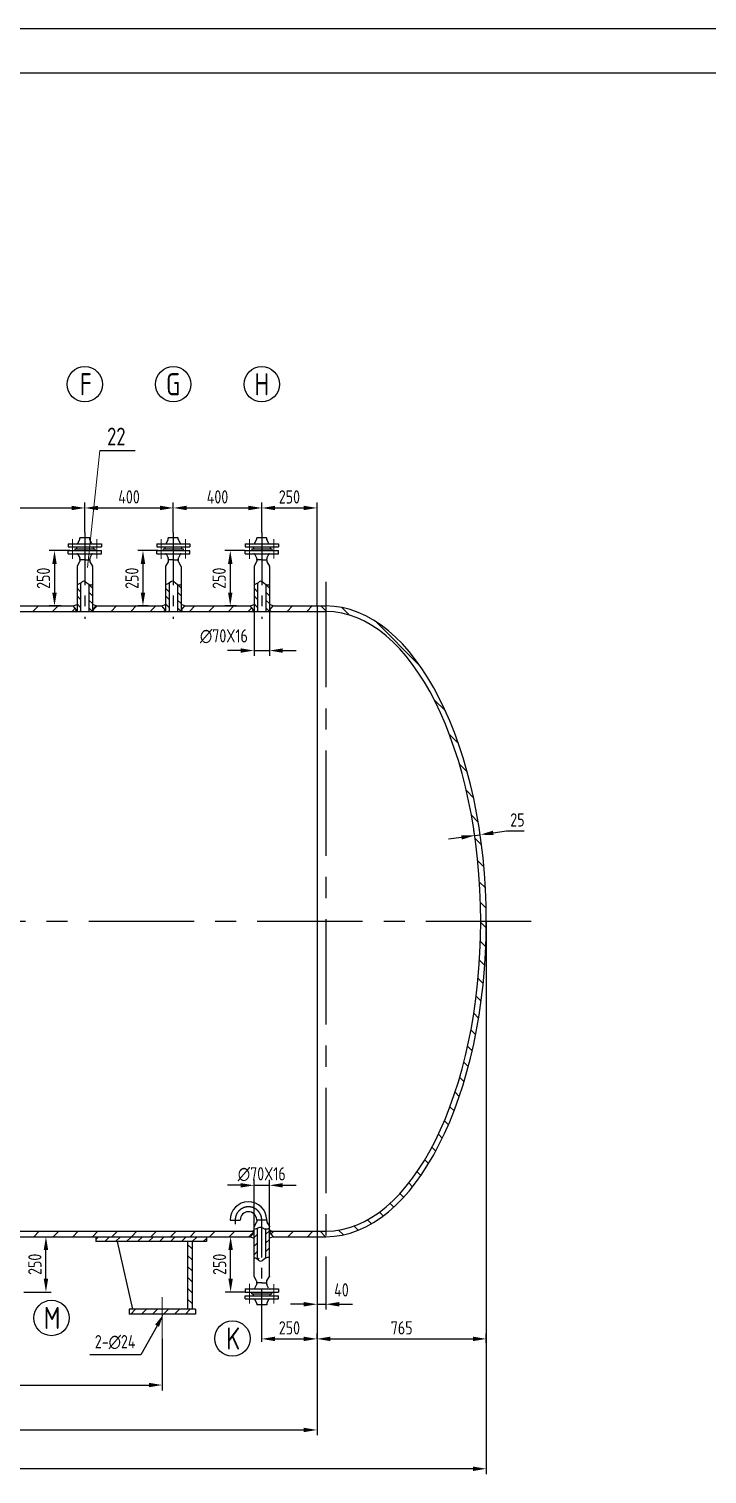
# Model space of a CAD drawing. Extents: x 10474 to 45536, y -10608 to 12499.
# Drawn here: x 28575 to 31641, y 5692 to 12222 of the extents above; entities that cross this region are included whole.
import ezdxf

# ---------------------------------------------------------------- set-up
doc = ezdxf.new("R2010")
doc.units = 0
doc.header["$LTSCALE"] = 15
doc.header["$MEASUREMENT"] = 0
doc.linetypes.add('CENTER', pattern=[50.8, 31.75, -6.35, 6.35, -6.35])
doc.layers.get('0').update_dxf_attribs({"linetype": 'CONTINUOUS'})
doc.layers.get('DEFPOINTS').update_dxf_attribs({"color": 3, "linetype": 'CONTINUOUS'})
for name, color, linetype in [('1', 3, 'CONTINUOUS'), ('DEVICE', 3, 'CONTINUOUS'), ('LAYERAXIS', 7, 'CENTER'), ('MAINLINE', 3, 'CONTINUOUS')]:
    doc.layers.add(name, color=color, linetype=linetype)
doc.layers.add('5', color=7, linetype='CONTINUOUS', lineweight=9)
doc.styles.add('HZ', font='isocp.shx', dxfattribs={"width": 0.85, "bigfont": 'hztxt.shx'})
doc.dimstyles.new('QD', dxfattribs={"dimtxt": 60, "dimasz": 60, "dimexe": 24, "dimexo": 0.1, "dimgap": 20, "dimtad": 1, "dimdec": 0, "dimzin": 0, "dimdsep": 46, "dimtxsty": 'HZ', "dimcen": 0, "dimadec": 0, "dimazin": 0, "dimtfac": 0.142857, "dimtdec": 4, "dimtix": 1, "dimtmove": 2, "dimatfit": 3, "dimfxl": 0, "dimtolj": 1, "dimtzin": 0, "dimarcsym": 0})
pattern_1 = [(45, (-21141.24, 93.07), (-24.748737, 24.748737), [])]

# ---------------------------------------------------------------- blocks, each defined once
blk = doc.blocks.new('*D1')
at = {"color": 0, "linetype": 'ByBlock'}
for p, q in [((49985.3, 9219.2), (49892.2, 9219.2)), ((49916.2, 9159.2), (49916.2, 9029.2)), ((49939.7, 8969.2), (49892.2, 8969.2))]:
    blk.add_line(p, q, dxfattribs=at)
for points in [[(49906.2, 9159.2), (49926.2, 9159.2), (49916.2, 9219.2)], [(49906.2, 9029.2), (49926.2, 9029.2), (49916.2, 8969.2)]]:
    blk.add_solid(points, dxfattribs=at)
at = {"layer": 'DEFPOINTS', "color": 0, "linetype": 'ByBlock'}
for p in [(49985.4, 9219.2), (49916.2, 8969.2), (49939.8, 8969.2)]:
    blk.add_point(p, dxfattribs=at)
at = {"color": 0, "linetype": 'ByBlock', "insert": (49866.2, 9094.2), "char_height": 60, "attachment_point": 5, "rotation": 90, "style": 'HZ'}
blk.add_mtext('\\A1;250', dxfattribs=at)
blk = doc.blocks.new('*D2')
at = {"color": 0, "linetype": 'ByBlock'}
for p, q in [((50378, 9219.2), (50286.7, 9219.2)), ((50310.7, 9159.2), (50310.7, 9029.2)), ((50338.4, 8969.2), (50286.7, 8969.2))]:
    blk.add_line(p, q, dxfattribs=at)
for points in [[(50300.7, 9159.2), (50320.7, 9159.2), (50310.7, 9219.2)], [(50300.7, 9029.2), (50320.7, 9029.2), (50310.7, 8969.2)]]:
    blk.add_solid(points, dxfattribs=at)
at = {"layer": 'DEFPOINTS', "color": 0, "linetype": 'ByBlock'}
for p in [(50378.1, 9219.2), (50310.7, 8969.2), (50338.5, 8969.2)]:
    blk.add_point(p, dxfattribs=at)
at = {"color": 0, "linetype": 'ByBlock', "insert": (50260.6, 9094.2), "char_height": 60, "attachment_point": 5, "rotation": 90, "style": 'HZ'}
blk.add_mtext('\\A1;250', dxfattribs=at)
blk = doc.blocks.new('*D7')
at = {"color": 0, "linetype": 'ByBlock'}
for p, q in [((50290.7, 6119.2), (50336.4, 6119.2)), ((50312.4, 5929.2), (50312.4, 6059.2)), ((50378, 5869.2), (50288.4, 5869.2))]:
    blk.add_line(p, q, dxfattribs=at)
for points in [[(50302.4, 6059.2), (50322.4, 6059.2), (50312.4, 6119.2)], [(50302.4, 5929.2), (50322.4, 5929.2), (50312.4, 5869.2)]]:
    blk.add_solid(points, dxfattribs=at)
at = {"layer": 'DEFPOINTS', "color": 0, "linetype": 'ByBlock'}
for p in [(50290.6, 6119.2), (50312.4, 6119.2), (50378.1, 5869.2)]:
    blk.add_point(p, dxfattribs=at)
at = {"color": 0, "linetype": 'ByBlock', "insert": (50262.4, 5994.2), "char_height": 60, "attachment_point": 5, "rotation": 90, "style": 'HZ'}
blk.add_mtext('\\A1;250', dxfattribs=at)
blk = doc.blocks.new('*D9')
at = {"color": 0, "linetype": 'ByBlock'}
for p, q in [((49169, 6671.7), (49292.3, 6671.7)), ((49268.3, 6481.7), (49268.3, 6611.7)), ((49169, 6421.7), (49292.3, 6421.7))]:
    blk.add_line(p, q, dxfattribs=at)
for points in [[(49258.3, 6611.7), (49278.3, 6611.7), (49268.3, 6671.7)], [(49258.3, 6481.7), (49278.3, 6481.7), (49268.3, 6421.7)]]:
    blk.add_solid(points, dxfattribs=at)
at = {"layer": 'DEFPOINTS', "color": 0, "linetype": 'ByBlock'}
for p in [(49168.9, 6671.7), (49268.3, 6671.7), (49168.9, 6421.7)]:
    blk.add_point(p, dxfattribs=at)
at = {"color": 0, "linetype": 'ByBlock', "insert": (49218.3, 6546.7), "char_height": 60, "attachment_point": 5, "rotation": 90, "style": 'HZ'}
blk.add_mtext('\\A1;250', dxfattribs=at)
blk = doc.blocks.new('*D13')
at = {"color": 0, "linetype": 'ByBlock'}
for p, q in [((51018.9, 6673.6), (51018.9, 6185.8)), ((50768.9, 6209.9), (50768.9, 6233.8)), ((50828.9, 6209.8), (50958.9, 6209.8))]:
    blk.add_line(p, q, dxfattribs=at)
for points in [[(50828.9, 6219.8), (50828.9, 6199.8), (50768.9, 6209.8)], [(50958.9, 6219.8), (50958.9, 6199.8), (51018.9, 6209.8)]]:
    blk.add_solid(points, dxfattribs=at)
at = {"layer": 'DEFPOINTS', "color": 0, "linetype": 'ByBlock'}
for p in [(51018.9, 6673.7), (50768.9, 6209.8), (51018.9, 6209.8)]:
    blk.add_point(p, dxfattribs=at)
at = {"color": 0, "linetype": 'ByBlock', "insert": (50893.9, 6259.8), "char_height": 60, "attachment_point": 5, "style": 'HZ'}
blk.add_mtext('\\A1;250', dxfattribs=at)
blk = doc.blocks.new('*D14')
at = {"color": 0, "linetype": 'ByBlock'}
for p, q in [((51058.9, 6538.3), (51058.9, 6342.4)), ((50958.9, 6366.4), (50898.9, 6366.4)), ((51018.9, 6373.2), (51018.9, 6342.4)), ((51018.9, 6366.4), (51058.9, 6366.4)), ((51018.9, 6366.4), (51058.9, 6366.4)), ((51118.9, 6366.4), (51178.9, 6366.4))]:
    blk.add_line(p, q, dxfattribs=at)
for points in [[(50958.9, 6376.4), (50958.9, 6356.4), (51018.9, 6366.4)], [(51118.9, 6376.4), (51118.9, 6356.4), (51058.9, 6366.4)]]:
    blk.add_solid(points, dxfattribs=at)
at = {"layer": 'DEFPOINTS', "color": 0, "linetype": 'ByBlock'}
for p in [(51058.9, 6538.4), (51018.9, 6373.3), (51058.9, 6366.4)]:
    blk.add_point(p, dxfattribs=at)
at = {"color": 0, "linetype": 'ByBlock', "insert": (51129.2, 6431.2), "char_height": 60, "attachment_point": 5, "style": 'HZ'}
blk.add_mtext('\\A1;40', dxfattribs=at)
blk = doc.blocks.new('*D15')
at = {"color": 0, "linetype": 'ByBlock'}
for p, q in [((47218.9, 6209.7), (47218.9, 5977.3)), ((50318.9, 6209.7), (50318.9, 5977.3)), ((47278.9, 6001.3), (50258.9, 6001.3))]:
    blk.add_line(p, q, dxfattribs=at)
for points in [[(47278.9, 6011.3), (47278.9, 5991.3), (47218.9, 6001.3)], [(50258.9, 6011.3), (50258.9, 5991.3), (50318.9, 6001.3)]]:
    blk.add_solid(points, dxfattribs=at)
at = {"layer": 'DEFPOINTS', "color": 0, "linetype": 'ByBlock'}
for p in [(47218.9, 6209.8), (50318.9, 6209.8), (50318.9, 6001.3)]:
    blk.add_point(p, dxfattribs=at)
at = {"color": 0, "linetype": 'ByBlock', "insert": (48768.9, 6051.3), "char_height": 60, "attachment_point": 5, "style": 'HZ'}
blk.add_mtext('\\A1;3100', dxfattribs=at)
blk = doc.blocks.new('*D17')
at = {"color": 0, "linetype": 'ByBlock'}
for p, q in [((51018.9, 6212.7), (51018.9, 5777.4)), ((46518.9, 6004.2), (46518.9, 5777.4)), ((46578.9, 5801.4), (50958.9, 5801.4))]:
    blk.add_line(p, q, dxfattribs=at)
for points in [[(46578.9, 5811.4), (46578.9, 5791.4), (46518.9, 5801.4)], [(50958.9, 5811.4), (50958.9, 5791.4), (51018.9, 5801.4)]]:
    blk.add_solid(points, dxfattribs=at)
at = {"layer": 'DEFPOINTS', "color": 0, "linetype": 'ByBlock'}
for p in [(51018.9, 6212.8), (46518.9, 6004.3), (51018.9, 5801.4)]:
    blk.add_point(p, dxfattribs=at)
at = {"color": 0, "linetype": 'ByBlock', "insert": (48768.9, 5851.4), "char_height": 60, "attachment_point": 5, "style": 'HZ'}
blk.add_mtext('\\A1;4500', dxfattribs=at)
blk = doc.blocks.new('*D18')
at = {"color": 0, "linetype": 'ByBlock'}
for p, q in [((45753.9, 8096.7), (45753.9, 5598.9)), ((51783.9, 8096.7), (51783.9, 5598.9)), ((51723.9, 5622.9), (45813.9, 5622.9))]:
    blk.add_line(p, q, dxfattribs=at)
for points in [[(45813.9, 5632.9), (45813.9, 5612.9), (45753.9, 5622.9)], [(51723.9, 5632.9), (51723.9, 5612.9), (51783.9, 5622.9)]]:
    blk.add_solid(points, dxfattribs=at)
at = {"layer": 'DEFPOINTS', "color": 0, "linetype": 'ByBlock'}
for p in [(45753.9, 8096.8), (51783.9, 8096.8), (45753.9, 5622.9)]:
    blk.add_point(p, dxfattribs=at)
at = {"color": 0, "linetype": 'ByBlock', "insert": (48768.9, 5672.9), "char_height": 60, "attachment_point": 5, "style": 'HZ'}
blk.add_mtext('\\A1;～6030', dxfattribs=at)
blk = doc.blocks.new('*D21')
at = {"color": 0, "linetype": 'ByBlock'}
for p, q in [((50768.9, 9854), (50768.9, 9988.4)), ((50828.9, 9964.4), (50958.9, 9964.4)), ((51018.9, 9521.8), (51018.9, 9988.4))]:
    blk.add_line(p, q, dxfattribs=at)
for points in [[(50828.9, 9974.4), (50828.9, 9954.4), (50768.9, 9964.4)], [(50958.9, 9974.4), (50958.9, 9954.4), (51018.9, 9964.4)]]:
    blk.add_solid(points, dxfattribs=at)
at = {"layer": 'DEFPOINTS', "color": 0, "linetype": 'ByBlock'}
for p in [(51018.9, 9964.4), (50768.9, 9853.9), (51018.9, 9521.7)]:
    blk.add_point(p, dxfattribs=at)
at = {"color": 0, "linetype": 'ByBlock', "insert": (50893.9, 10014.4), "char_height": 60, "attachment_point": 5, "style": 'HZ'}
blk.add_mtext('\\A1;250', dxfattribs=at)
blk = doc.blocks.new('*D52')
at = {"color": 0, "linetype": 'ByBlock'}
for p, q in [((51732.4, 8478.2), (51728.1, 8508.1)), ((51756.9, 8481.7), (51752.7, 8511.6)), ((51815.5, 8496.4), (51874.9, 8504.8)), ((51874.9, 8504.8), (51954.4, 8504.8)), ((51672.1, 8475.9), (51612.7, 8467.4)), ((51731.5, 8484.4), (51756.1, 8487.9))]:
    blk.add_line(p, q, dxfattribs=at)
for points in [[(51814, 8506.3), (51816.9, 8486.5), (51756.1, 8487.9)], [(51670.7, 8485.8), (51673.5, 8466), (51731.5, 8484.4)]]:
    blk.add_solid(points, dxfattribs=at)
at = {"layer": 'DEFPOINTS', "color": 0, "linetype": 'ByBlock'}
for p in [(51732.4, 8478.1), (51756.1, 8487.9), (51757, 8481.6)]:
    blk.add_point(p, dxfattribs=at)
at = {"color": 0, "linetype": 'ByBlock', "insert": (51924.6, 8554.9), "char_height": 60, "attachment_point": 5, "style": 'HZ'}
blk.add_mtext('\\A1;25', dxfattribs=at)
blk = doc.blocks.new('*D53')
at = {"color": 0, "linetype": 'ByBlock'}
for p, q in [((51018.9, 6209.9), (51018.9, 6233.8)), ((51078.9, 6209.8), (51723.9, 6209.8)), ((51783.9, 6192.3), (51783.9, 6233.8))]:
    blk.add_line(p, q, dxfattribs=at)
for points in [[(51078.9, 6219.8), (51078.9, 6199.8), (51018.9, 6209.8)], [(51723.9, 6219.8), (51723.9, 6199.8), (51783.9, 6209.8)]]:
    blk.add_solid(points, dxfattribs=at)
at = {"layer": 'DEFPOINTS', "color": 0, "linetype": 'ByBlock'}
for p in [(51018.9, 6209.8), (51783.9, 6209.8), (51783.9, 6192.2)]:
    blk.add_point(p, dxfattribs=at)
at = {"color": 0, "linetype": 'ByBlock', "insert": (51401.4, 6259.8), "char_height": 60, "attachment_point": 5, "style": 'HZ'}
blk.add_mtext('\\A1;765', dxfattribs=at)
blk = doc.blocks.new('*D54')
at = {"color": 0, "linetype": 'ByBlock'}
for p, q in [((50053.1, 9301.5), (50053.1, 9435.9)), ((50113.1, 9411.9), (50393.1, 9411.9)), ((50453.1, 9412), (50453.1, 9435.9))]:
    blk.add_line(p, q, dxfattribs=at)
for points in [[(50113.1, 9421.9), (50113.1, 9401.9), (50053.1, 9411.9)], [(50393.1, 9421.9), (50393.1, 9401.9), (50453.1, 9411.9)]]:
    blk.add_solid(points, dxfattribs=at)
at = {"layer": 'DEFPOINTS', "color": 0, "linetype": 'ByBlock'}
for p in [(50453.1, 9411.9), (50453.1, 9411.9), (50053.1, 9301.4)]:
    blk.add_point(p, dxfattribs=at)
at = {"color": 0, "linetype": 'ByBlock', "insert": (50253.1, 9461.9), "char_height": 60, "attachment_point": 5, "style": 'HZ'}
blk.add_mtext('\\A1;400', dxfattribs=at)
blk = doc.blocks.new('*D55')
at = {"color": 0, "linetype": 'ByBlock'}
for p, q in [((49653.1, 9301.5), (49653.1, 9435.9)), ((49713.1, 9411.9), (49993.1, 9411.9)), ((50053.1, 9412), (50053.1, 9435.9))]:
    blk.add_line(p, q, dxfattribs=at)
for points in [[(49713.1, 9421.9), (49713.1, 9401.9), (49653.1, 9411.9)], [(49993.1, 9421.9), (49993.1, 9401.9), (50053.1, 9411.9)]]:
    blk.add_solid(points, dxfattribs=at)
at = {"layer": 'DEFPOINTS', "color": 0, "linetype": 'ByBlock'}
for p in [(50053.1, 9411.9), (50053.1, 9411.9), (49653.1, 9301.4)]:
    blk.add_point(p, dxfattribs=at)
at = {"color": 0, "linetype": 'ByBlock', "insert": (49853.1, 9461.9), "char_height": 60, "attachment_point": 5, "style": 'HZ'}
blk.add_mtext('\\A1;400', dxfattribs=at)
blk = doc.blocks.new('*D56')
at = {"color": 0, "linetype": 'ByBlock'}
for p, q in [((48973.1, 9301.5), (48973.1, 9435.9)), ((49033.1, 9411.9), (49593.1, 9411.9)), ((49653.1, 9412), (49653.1, 9435.9))]:
    blk.add_line(p, q, dxfattribs=at)
for points in [[(49033.1, 9421.9), (49033.1, 9401.9), (48973.1, 9411.9)], [(49593.1, 9421.9), (49593.1, 9401.9), (49653.1, 9411.9)]]:
    blk.add_solid(points, dxfattribs=at)
at = {"layer": 'DEFPOINTS', "color": 0, "linetype": 'ByBlock'}
for p in [(49653.1, 9411.9), (49653.1, 9411.9), (48973.1, 9301.4)]:
    blk.add_point(p, dxfattribs=at)
at = {"color": 0, "linetype": 'ByBlock', "insert": (49313.1, 9461.9), "char_height": 60, "attachment_point": 5, "style": 'HZ'}
blk.add_mtext('\\A1;680', dxfattribs=at)
blk = doc.blocks.new('*D61')
at = {"color": 0, "linetype": 'ByBlock'}
for p, q in [((50418.1, 8947.1), (50418.1, 8743.5)), ((50488.1, 8947.1), (50488.1, 8743.5)), ((50358.1, 8767.5), (50298.1, 8767.5)), ((50418.1, 8767.5), (50488.1, 8767.5)), ((50418.1, 8767.5), (50488.1, 8767.5)), ((50548.1, 8767.5), (50608.1, 8767.5))]:
    blk.add_line(p, q, dxfattribs=at)
for points in [[(50358.1, 8777.5), (50358.1, 8757.5), (50418.1, 8767.5)], [(50548.1, 8777.5), (50548.1, 8757.5), (50488.1, 8767.5)]]:
    blk.add_solid(points, dxfattribs=at)
at = {"layer": 'DEFPOINTS', "color": 0, "linetype": 'ByBlock'}
for p in [(50418.1, 8947.2), (50488.1, 8947.2), (50488.1, 8767.5)]:
    blk.add_point(p, dxfattribs=at)
at = {"color": 0, "linetype": 'ByBlock', "insert": (50282, 8832.2), "char_height": 60, "attachment_point": 5, "style": 'HZ'}
blk.add_mtext('\\A1;∅70X16', dxfattribs=at)
blk = doc.blocks.new('*D62')
at = {"color": 0, "linetype": 'ByBlock'}
for p, q in [((49585.3, 9219.2), (49492.2, 9219.2)), ((49516.2, 9159.2), (49516.2, 9029.2)), ((49547, 8969.2), (49492.2, 8969.2))]:
    blk.add_line(p, q, dxfattribs=at)
for points in [[(49506.2, 9159.2), (49526.2, 9159.2), (49516.2, 9219.2)], [(49506.2, 9029.2), (49526.2, 9029.2), (49516.2, 8969.2)]]:
    blk.add_solid(points, dxfattribs=at)
at = {"layer": 'DEFPOINTS', "color": 0, "linetype": 'ByBlock'}
for p in [(49585.4, 9219.2), (49516.2, 8969.2), (49547.1, 8969.2)]:
    blk.add_point(p, dxfattribs=at)
at = {"color": 0, "linetype": 'ByBlock', "insert": (49466.2, 9094.2), "char_height": 60, "attachment_point": 5, "rotation": 90, "style": 'HZ'}
blk.add_mtext('\\A1;250', dxfattribs=at)
blk = doc.blocks.new('*D69')
at = {"color": 0, "linetype": 'ByBlock'}
for p, q in [((50358.1, 6351.3), (50298.1, 6351.3)), ((50418.1, 6163.8), (50418.1, 6375.3)), ((50418.1, 6351.3), (50488.1, 6351.3)), ((50488.1, 6163.8), (50488.1, 6375.3)), ((50548.1, 6351.3), (50608.1, 6351.3))]:
    blk.add_line(p, q, dxfattribs=at)
for points in [[(50358.1, 6361.3), (50358.1, 6341.3), (50418.1, 6351.3)], [(50548.1, 6361.3), (50548.1, 6341.3), (50488.1, 6351.3)]]:
    blk.add_solid(points, dxfattribs=at)
at = {"layer": 'DEFPOINTS', "color": 0, "linetype": 'ByBlock'}
for p in [(50488.1, 6351.3), (50418.1, 6163.7), (50488.1, 6163.7)]:
    blk.add_point(p, dxfattribs=at)
at = {"color": 0, "linetype": 'ByBlock', "insert": (50453.1, 6401.3), "char_height": 60, "attachment_point": 5, "style": 'HZ'}
blk.add_mtext('\\A1;∅70X16', dxfattribs=at)

msp = doc.modelspace()

# ---------------------------------------------------------------- hatches: boundary and pattern name
h = msp.add_hatch()
h.set_pattern_fill('LINE', color=256, scale=500, angle=45, style=0)
h.paths.add_polyline_path([(29877.7, 9589.8), (29877.7, 9614.8), (29679.7, 9614.8), (29664.7, 9596.8), (29664.7, 9594.8), (29670.6, 9589.8)])
h.paths.add_polyline_path([(29584.7, 9589.8), (29590.7, 9594.8), (29590.7, 9596.8), (29575.7, 9614.8), (29279.7, 9614.8), (29264.7, 9596.8), (29264.7, 9594.8), (29270.6, 9589.8)])
h.paths.add_polyline_path([(28879.7, 9614.8), (28864.7, 9596.8), (28864.7, 9594.8), (28870.6, 9589.8), (29184.7, 9589.8), (29190.7, 9594.8), (29190.7, 9596.8), (29175.7, 9614.8)])
h.paths.add_polyline_path([(28784.7, 9589.8), (28790.7, 9594.8), (28790.7, 9596.8), (28775.7, 9614.8), (28199.7, 9614.8), (28184.7, 9596.8), (28184.7, 9594.8), (28190.6, 9589.8)])
h.paths.add_polyline_path([(28104.7, 9589.8), (28110.7, 9594.8), (28110.7, 9596.8), (28095.7, 9614.8), (27619.7, 9614.8), (27604.7, 9596.8), (27604.7, 9594.8), (27610.6, 9589.8)])
h.paths.add_polyline_path([(27544.7, 9589.8), (27550.7, 9594.8), (27550.7, 9596.8), (27535.7, 9614.8), (27201.2, 9614.8), (27186.2, 9596.8), (27186.2, 9594.8), (27192.1, 9589.8)])
h.paths.add_polyline_path([(26663.2, 9589.8), (26669.2, 9594.8), (26669.2, 9596.8), (26654.2, 9614.8), (25679.7, 9614.8), (25664.7, 9596.8), (25664.7, 9594.8), (25670.6, 9589.8)])
h.paths.add_polyline_path([(25584.7, 9589.8), (25590.7, 9594.8), (25590.7, 9596.8), (25575.7, 9614.8), (25377.7, 9614.8), (25377.7, 9589.8)])
h.paths.add_polyline_path([(25377.7, 6789.8), (25377.7, 6764.8), (25575.7, 6764.8), (25590.7, 6782.8), (25590.7, 6784.8), (25584.7, 6789.8)])
h.paths.add_polyline_path([(25670.6, 6789.8), (25664.7, 6784.8), (25664.7, 6782.8), (25679.7, 6764.8), (26735.7, 6764.8), (26750.7, 6782.8), (26750.7, 6784.8), (26744.7, 6789.8)])
h.paths.add_polyline_path([(26810.6, 6789.8), (26804.7, 6784.8), (26804.7, 6782.8), (26819.7, 6764.8), (27575.7, 6764.8), (27590.7, 6782.8), (27590.7, 6784.8), (27584.7, 6789.8)])
h.paths.add_polyline_path([(27670.6, 6789.8), (27664.7, 6784.8), (27664.7, 6782.8), (27679.7, 6764.8), (28425.7, 6764.8), (28440.7, 6782.8), (28440.7, 6784.8), (28434.7, 6789.8)])
h.paths.add_polyline_path([(28520.6, 6789.8), (28514.7, 6784.8), (28514.7, 6782.8), (28529.7, 6764.8), (29575.7, 6764.8), (29590.7, 6782.8), (29590.7, 6784.8), (29584.7, 6789.8)])
h.paths.add_polyline_path([(29670.6, 6789.8), (29664.7, 6784.8), (29664.7, 6782.8), (29679.7, 6764.8), (29877.7, 6764.8), (29877.7, 6789.8)])
h = msp.add_hatch()
h.set_pattern_fill('LINE', color=256, scale=500, angle=315, style=0)
edge = h.paths.add_edge_path()
edge.add_ellipse((29917.7, 8189.8), major_axis=(0, 1425), ratio=0.508772, start_angle=270, end_angle=360)
edge.add_line((29917.7, 9614.8), (29917.7, 9589.8))
edge.add_ellipse((29917.7, 8189.8), major_axis=(0, 1400), ratio=0.5, start_angle=270, end_angle=360, ccw=False)
edge.add_line((30617.7, 8189.8), (30642.7, 8189.8))
h.paths.add_polyline_path([(29917.7, 9614.8), (29877.7, 9614.8), (29877.7, 9589.8), (29917.7, 9589.8)])
edge = h.paths.add_edge_path()
edge.add_ellipse((29917.7, 8189.8), major_axis=(0, 1425), ratio=0.508772, start_angle=180, end_angle=270)
edge.add_line((30642.7, 8189.8), (30617.7, 8189.8))
edge.add_ellipse((29917.7, 8189.8), major_axis=(0, 1400), ratio=0.5, start_angle=180, end_angle=270, ccw=False)
edge.add_line((29917.7, 6789.8), (29917.7, 6764.8))
h.paths.add_polyline_path([(29917.7, 6789.8), (29877.7, 6789.8), (29877.7, 6764.8), (29917.7, 6764.8)])
at = {"layer": '5'}
h = msp.add_hatch(dxfattribs=at)
h.set_pattern_fill('ANSI37', color=256, scale=6, style=0)
h.set_pattern_definition([(45, (-17690.54875, -142.74165), (-0.530330086, 0.530330086), []), (135, (-17690.54875, -142.74165), (-0.530330086, -0.530330086), [])])
h.paths.add_polyline_path([(28850.2, 9821.8, 0.365825), (28850.2, 9825.7), (28847.7, 9823.8)])
h.paths.add_polyline_path([(28805.2, 9825.7, 0.365825), (28805.2, 9821.8), (28807.7, 9823.8)])
h = msp.add_hatch(dxfattribs=at)
h.set_pattern_fill('ANSI37', color=256, scale=6, style=0)
h.set_pattern_definition([(45, (-17290.54875, -142.74165), (-0.530330086, 0.530330086), []), (135, (-17290.54875, -142.74165), (-0.530330086, -0.530330086), [])])
h.paths.add_polyline_path([(29250.2, 9821.8, 0.365825), (29250.2, 9825.7), (29247.7, 9823.8)])
h.paths.add_polyline_path([(29205.2, 9825.7, 0.365825), (29205.2, 9821.8), (29207.7, 9823.8)])
h = msp.add_hatch(dxfattribs=at)
h.set_pattern_fill('ANSI37', color=256, scale=6, style=0)
h.set_pattern_definition([(45, (-16890.54875, -142.74165), (-0.530330086, 0.530330086), []), (135, (-16890.54875, -142.74165), (-0.530330086, -0.530330086), [])])
h.paths.add_polyline_path([(29650.2, 9821.8, 0.365825), (29650.2, 9825.7), (29647.7, 9823.8)])
h.paths.add_polyline_path([(29605.2, 9825.7, 0.365825), (29605.2, 9821.8), (29607.7, 9823.8)])
h = msp.add_hatch(dxfattribs=at)
h.set_pattern_fill('LINE', color=256, scale=200, angle=135, style=0)
h.set_pattern_definition([(135, (-17690.55, -142.742), (-17.67767, -17.67767), [])])
edge = h.paths.add_edge_path()
edge.add_spline(control_points=[(28862.7, 9711.8), (28859.5, 9709.7), (28854.3, 9707.6), (28848.8, 9710), (28846.7, 9711.3)], knot_values=[13.921295, 13.921295, 13.921295, 13.921295, 25.112592, 32.564309, 32.564309, 32.564309, 32.564309], degree=3, periodic=0)
edge.add_line((28846.7, 9711.3), (28846.7, 9592.8))
edge.add_arc((28849.7, 9592.8), 3, 180, 270)
edge.add_line((28849.7, 9589.8), (28859.7, 9589.8))
edge.add_arc((28859.7, 9592.8), 3, 270, 360)
edge.add_line((28862.7, 9592.8), (28862.7, 9711.8))
edge = h.paths.add_edge_path(flags=17)
edge.add_spline(control_points=[(28808.7, 9717.8), (28805.8, 9715.5), (28800.7, 9711.8), (28795.1, 9711.9), (28792.7, 9712.3)], knot_values=[76.761793, 76.761793, 76.761793, 76.761793, 86.814241, 94.323007, 94.323007, 94.323007, 94.323007], degree=3, periodic=0)
edge.add_line((28792.7, 9712.3), (28792.7, 9592.8))
edge.add_arc((28795.7, 9592.8), 3, 180, 270)
edge.add_line((28795.7, 9589.8), (28805.7, 9589.8))
edge.add_arc((28805.7, 9592.8), 3, 270, 360)
edge.add_line((28808.7, 9592.8), (28808.7, 9717.8))
h = msp.add_hatch(dxfattribs=at)
h.set_pattern_fill('LINE', color=256, scale=200, angle=135, style=0)
h.set_pattern_definition([(135, (-17290.55, -142.742), (-17.67767, -17.67767), [])])
edge = h.paths.add_edge_path()
edge.add_spline(control_points=[(29262.7, 9711.8), (29259.5, 9709.7), (29254.3, 9707.6), (29248.8, 9710), (29246.7, 9711.3)], knot_values=[13.921295, 13.921295, 13.921295, 13.921295, 25.112592, 32.564309, 32.564309, 32.564309, 32.564309], degree=3, periodic=0)
edge.add_line((29246.7, 9711.3), (29246.7, 9592.8))
edge.add_arc((29249.7, 9592.8), 3, 180, 270)
edge.add_line((29249.7, 9589.8), (29259.7, 9589.8))
edge.add_arc((29259.7, 9592.8), 3, 270, 360)
edge.add_line((29262.7, 9592.8), (29262.7, 9711.8))
edge = h.paths.add_edge_path(flags=17)
edge.add_spline(control_points=[(29208.7, 9717.8), (29205.8, 9715.5), (29200.7, 9711.8), (29195.1, 9711.9), (29192.7, 9712.3)], knot_values=[76.761793, 76.761793, 76.761793, 76.761793, 86.814241, 94.323007, 94.323007, 94.323007, 94.323007], degree=3, periodic=0)
edge.add_line((29192.7, 9712.3), (29192.7, 9592.8))
edge.add_arc((29195.7, 9592.8), 3, 180, 270)
edge.add_line((29195.7, 9589.8), (29205.7, 9589.8))
edge.add_arc((29205.7, 9592.8), 3, 270, 360)
edge.add_line((29208.7, 9592.8), (29208.7, 9717.8))
h = msp.add_hatch(dxfattribs=at)
h.set_pattern_fill('LINE', color=256, scale=200, angle=135, style=0)
h.set_pattern_definition([(135, (-16890.55, -142.742), (-17.67767, -17.67767), [])])
edge = h.paths.add_edge_path()
edge.add_spline(control_points=[(29662.7, 9711.8), (29659.5, 9709.7), (29654.3, 9707.6), (29648.8, 9710), (29646.7, 9711.3)], knot_values=[13.921295, 13.921295, 13.921295, 13.921295, 25.112592, 32.564309, 32.564309, 32.564309, 32.564309], degree=3, periodic=0)
edge.add_line((29646.7, 9711.3), (29646.7, 9592.8))
edge.add_arc((29649.7, 9592.8), 3, 180, 270)
edge.add_line((29649.7, 9589.8), (29659.7, 9589.8))
edge.add_arc((29659.7, 9592.8), 3, 270, 360)
edge.add_line((29662.7, 9592.8), (29662.7, 9711.8))
edge = h.paths.add_edge_path(flags=17)
edge.add_spline(control_points=[(29608.7, 9717.8), (29605.8, 9715.5), (29600.7, 9711.8), (29595.1, 9711.9), (29592.7, 9712.3)], knot_values=[76.761793, 76.761793, 76.761793, 76.761793, 86.814241, 94.323007, 94.323007, 94.323007, 94.323007], degree=3, periodic=0)
edge.add_line((29592.7, 9712.3), (29592.7, 9592.8))
edge.add_arc((29595.7, 9592.8), 3, 180, 270)
edge.add_line((29595.7, 9589.8), (29605.7, 9589.8))
edge.add_arc((29605.7, 9592.8), 3, 270, 360)
edge.add_line((29608.7, 9592.8), (29608.7, 9717.8))
h = msp.add_hatch(dxfattribs=at)
h.set_pattern_fill('LINE', color=256, scale=220, angle=45, style=0)
h.set_pattern_definition([(45, (-24741.24, -9.928), (-19.445436, 19.445436), [])])
edge = h.paths.add_edge_path()
edge.add_spline(control_points=[(29608.7, 6803.5), (29605.3, 6801.7), (29599.9, 6798.9), (29594.6, 6800.6), (29592.7, 6801.5)], knot_values=[6.650172, 6.650172, 6.650172, 6.650172, 17.55398, 23.875194, 23.875194, 23.875194, 23.875194], degree=3, periodic=0)
edge.add_line((29592.7, 6801.5), (29592.7, 6667.2))
edge.add_spline(control_points=[(29592.7, 6667.2), (29595.1, 6667.6), (29600.7, 6667.7), (29605.8, 6664), (29608.7, 6661.7)], knot_values=[76.761793, 76.761793, 76.761793, 76.761793, 84.270559, 94.323007, 94.323007, 94.323007, 94.323007], degree=3, periodic=0)
edge.add_line((29608.7, 6661.7), (29608.7, 6803.5))
edge = h.paths.add_edge_path()
edge.add_spline(control_points=[(29662.7, 6802.2), (29659.2, 6801.7), (29654.6, 6800.3), (29649.8, 6799.9), (29646.7, 6800.1)], knot_values=[63.308081, 63.308081, 63.308081, 63.308081, 68.392351, 77.791949, 77.791949, 77.791949, 77.791949], degree=3, periodic=0)
edge.add_line((29646.7, 6800.1), (29646.7, 6667.9))
edge.add_spline(control_points=[(29592.7, 6667.2), (29595.1, 6667.6), (29605.8, 6667.7), (29624.2, 6639.7), (29646.3, 6675), (29659.5, 6669.9), (29662.7, 6667.7)], knot_values=[13.921295, 13.921295, 13.921295, 13.921295, 21.430061, 47.593258, 83.13171, 94.323007, 94.323007, 94.323007, 94.323007], degree=3, periodic=0)
edge.add_line((29662.7, 6667.7), (29662.7, 6802.2))
h = msp.add_hatch(dxfattribs=at)
h.set_pattern_fill('ANSI37', color=256, scale=10, style=0)
h.set_pattern_definition([(135, (76145.8846, -345.7417), (0.883883476, 0.883883476), []), (45, (76145.8846, -345.7417), (0.883883476, -0.883883476), [])])
h.paths.add_polyline_path([(29605.2, 6837.8), (29607.7, 6839.8), (29605.2, 6841.7, 0.399253)])
h.paths.add_polyline_path([(29650.1, 6841.7), (29647.7, 6839.8), (29650.2, 6837.8, 0.399253)])
h = msp.add_hatch(dxfattribs=at)
h.set_pattern_fill('LINE', color=256, scale=280, angle=45, style=0)
h.set_pattern_definition(pattern_1)
h.paths.add_polyline_path([(28877.7, 6742.8), (28877.7, 6764.8), (29377.7, 6764.8), (29377.7, 6742.8)])
h = msp.add_hatch(dxfattribs=at)
h.set_pattern_fill('LINE', color=256, scale=280, angle=315, style=0)
h.set_pattern_definition([(315, (-21141.24, 93.07), (24.748737, 24.748737), [])])
h.paths.add_polyline_path([(29292.7, 6436.8), (29312.7, 6436.8), (29312.7, 6742.8), (29292.7, 6742.8)])
h = msp.add_hatch(dxfattribs=at)
h.set_pattern_fill('ANSI37', color=256, scale=6, style=0)
h.set_pattern_definition([(315, (-16890.54875, 16522.27046), (-0.530330086, -0.530330086), []), (225, (-16890.54875, 16522.27046), (-0.530330086, 0.530330086), [])])
h.paths.add_polyline_path([(29647.7, 6555.8), (29650.2, 6553.8, 0.365825), (29650.2, 6557.7)])
h.paths.add_polyline_path([(29607.7, 6555.8), (29605.2, 6557.7, 0.365825), (29605.2, 6553.8)])
h = msp.add_hatch(dxfattribs=at)
h.set_pattern_fill('LINE', color=256, scale=280, angle=45, style=0)
h.set_pattern_definition(pattern_1)
h.paths.add_polyline_path([(29027.7, 6414.8), (29027.7, 6436.8), (29177.7, 6436.8), (29177.7, 6414.8)])
h.paths.add_polyline_path([(29177.7, 6414.8), (29177.7, 6436.8), (29327.7, 6436.8), (29327.7, 6414.8)])

# ---------------------------------------------------------------- linework, layer by layer
for p, q in [((39862.8, 12222.1), (23042.8, 12222.1)), ((28895.7, 10316.9), (29055.7, 10316.9)), ((29154.6, 6362.3), (29081.4, 6230.7)), ((29081.4, 6230.7), (28850.8, 6230.7))]:
    msp.add_line(p, q)
for centre in [(28827.7, 10616.3), (29227.7, 10616.3), (29627.7, 10616.3), (28677.5, 6397.4), (29495.2, 6304.5)]:
    msp.add_circle(centre, 80)
for points, knots in [([(28862.7, 9711.8), (28859.5, 9709.7), (28846.3, 9704.5), (28824.2, 9739.8), (28805.8, 9711.8), (28795.1, 9711.9), (28792.7, 9712.3)], [13.921295, 13.921295, 13.921295, 13.921295, 25.112592, 60.651043, 86.814241, 94.323007, 94.323007, 94.323007, 94.323007]), ([(29262.7, 9711.8), (29259.5, 9709.7), (29246.3, 9704.5), (29224.2, 9739.8), (29205.8, 9711.8), (29195.1, 9711.9), (29192.7, 9712.3)], [13.921295, 13.921295, 13.921295, 13.921295, 25.112592, 60.651043, 86.814241, 94.323007, 94.323007, 94.323007, 94.323007]), ([(29662.7, 9711.8), (29659.5, 9709.7), (29646.3, 9704.5), (29624.2, 9739.8), (29605.8, 9711.8), (29595.1, 9711.9), (29592.7, 9712.3)], [13.921295, 13.921295, 13.921295, 13.921295, 25.112592, 60.651043, 86.814241, 94.323007, 94.323007, 94.323007, 94.323007]), ([(29592.7, 6801.5), (29594.6, 6800.6), (29603.2, 6797.9), (29617.4, 6812.5), (29636.1, 6800.4), (29651, 6799.2), (29659.2, 6801.7), (29662.7, 6802.2)], [6.650172, 6.650172, 6.650172, 6.650172, 12.971385, 34.800738, 51.770249, 72.707679, 77.791949, 77.791949, 77.791949, 77.791949]), ([(29662.7, 6667.7), (29659.5, 6669.9), (29646.3, 6675), (29624.2, 6639.7), (29605.8, 6667.7), (29595.1, 6667.6), (29592.7, 6667.2)], [13.921295, 13.921295, 13.921295, 13.921295, 25.112592, 60.651043, 86.814241, 94.323007, 94.323007, 94.323007, 94.323007])]:
    msp.add_open_spline(points, degree=3, knots=knots)
msp.add_solid([(29145.8, 6367.2), (29163.3, 6357.5), (29183.7, 6414.8)])
at = {"layer": '1'}
for p, q in [((28752.7, 9895.8), (28752.7, 9881.8)), ((28752.7, 9895.8), (28902.7, 9895.8)), ((28752.7, 9881.8), (28902.7, 9881.8)), ((28752.7, 9850.8), (28752.7, 9864.8)), ((28752.7, 9864.8), (28902.7, 9864.8)), ((28782.7, 9873.3), (28872.7, 9873.3)), ((28782.7, 9873.3), (28782.7, 9864.8)), ((28790.2, 9881.8), (28790.2, 9873.3)), ((28797, 9898.6), (28804.7, 9914.7)), ((28850.2, 9922.8), (28805.2, 9922.8)), ((28805.2, 9916.9), (28805.2, 9922.8)), ((28850.2, 9916.9), (28850.2, 9922.8)), ((28858.3, 9898.6), (28850.7, 9914.7)), ((28865.2, 9881.8), (28865.2, 9873.3)), ((28872.7, 9873.3), (28872.7, 9864.8)), ((28902.7, 9895.8), (28902.7, 9881.8)), ((28902.7, 9850.8), (28902.7, 9864.8)), ((29152.7, 9895.8), (29152.7, 9881.8)), ((29152.7, 9895.8), (29302.7, 9895.8)), ((29152.7, 9881.8), (29302.7, 9881.8)), ((29152.7, 9850.8), (29152.7, 9864.8)), ((29152.7, 9864.8), (29302.7, 9864.8)), ((29182.7, 9873.3), (29272.7, 9873.3)), ((29182.7, 9873.3), (29182.7, 9864.8)), ((29190.2, 9881.8), (29190.2, 9873.3)), ((29197, 9898.6), (29204.7, 9914.7)), ((29250.2, 9922.8), (29205.2, 9922.8)), ((29205.2, 9916.9), (29205.2, 9922.8)), ((29250.2, 9916.9), (29250.2, 9922.8)), ((29258.3, 9898.6), (29250.7, 9914.7)), ((29265.2, 9881.8), (29265.2, 9873.3)), ((29272.7, 9873.3), (29272.7, 9864.8)), ((29302.7, 9895.8), (29302.7, 9881.8)), ((29302.7, 9850.8), (29302.7, 9864.8)), ((29552.7, 9895.8), (29702.7, 9895.8)), ((29552.7, 9895.8), (29552.7, 9881.8)), ((29552.7, 9881.8), (29702.7, 9881.8)), ((29552.7, 9864.8), (29702.7, 9864.8)), ((29552.7, 9850.8), (29552.7, 9864.8)), ((29582.7, 9873.3), (29582.7, 9864.8)), ((29582.7, 9873.3), (29672.7, 9873.3)), ((29590.2, 9881.8), (29590.2, 9873.3)), ((29597, 9898.6), (29604.7, 9914.7)), ((29605.2, 9916.9), (29605.2, 9922.8)), ((29650.2, 9922.8), (29605.2, 9922.8)), ((29650.2, 9916.9), (29650.2, 9922.8)), ((29658.3, 9898.6), (29650.7, 9914.7)), ((29665.2, 9881.8), (29665.2, 9873.3)), ((29672.7, 9873.3), (29672.7, 9864.8)), ((29702.7, 9895.8), (29702.7, 9881.8)), ((29702.7, 9850.8), (29702.7, 9864.8)), ((28752.7, 9850.8), (28902.7, 9850.8)), ((28797, 9847.9), (28804.7, 9831.8)), ((28805.2, 9829.6), (28805.2, 9825.7)), ((28850.2, 9829.6), (28850.2, 9825.7)), ((28858.3, 9847.9), (28850.7, 9831.8)), ((29152.7, 9850.8), (29302.7, 9850.8)), ((29197, 9847.9), (29204.7, 9831.8)), ((29205.2, 9829.6), (29205.2, 9825.7)), ((29250.2, 9829.6), (29250.2, 9825.7)), ((29258.3, 9847.9), (29250.7, 9831.8)), ((29552.7, 9850.8), (29702.7, 9850.8)), ((29597, 9847.9), (29604.7, 9831.8)), ((29605.2, 9829.6), (29605.2, 9825.7)), ((29650.2, 9829.6), (29650.2, 9825.7)), ((29658.3, 9847.9), (29650.7, 9831.8)), ((28775.7, 9614.8), (28792.7, 9620.8)), ((28790.7, 9596.8), (28775.7, 9614.8)), ((28879.7, 9614.8), (28862.7, 9620.8)), ((28864.7, 9596.8), (28879.7, 9614.8)), ((29175.7, 9614.8), (29192.7, 9620.8)), ((29190.7, 9596.8), (29175.7, 9614.8)), ((29279.7, 9614.8), (29262.7, 9620.8)), ((29264.7, 9596.8), (29279.7, 9614.8)), ((29575.7, 9614.8), (29592.7, 9620.8)), ((29590.7, 9596.8), (29575.7, 9614.8)), ((29679.7, 9614.8), (29662.7, 9620.8)), ((29664.7, 9596.8), (29679.7, 9614.8)), ((28790.7, 9594.8), (28784.7, 9589.8)), ((28864.7, 9594.8), (28870.6, 9589.8)), ((29190.7, 9594.8), (29184.7, 9589.8)), ((29264.7, 9594.8), (29270.6, 9589.8)), ((29590.7, 9594.8), (29584.7, 9589.8)), ((29664.7, 9594.8), (29670.6, 9589.8)), ((29485.2, 6839.8), (29530.2, 6839.8)), ((29584.7, 6789.8), (29592.7, 6794.3)), ((29670.6, 6789.8), (29662.7, 6794.3)), ((29590.7, 6782.8), (29575.7, 6764.8)), ((29575.7, 6764.8), (29592.7, 6758.8)), ((29590.7, 6784.8), (29584.7, 6789.8)), ((29679.7, 6764.8), (29662.7, 6758.8)), ((29664.7, 6784.8), (29670.6, 6789.8)), ((29664.7, 6782.8), (29679.7, 6764.8)), ((29597, 6531.6), (29604.7, 6547.7)), ((29605.2, 6549.9), (29605.2, 6553.8)), ((29650.2, 6549.9), (29650.2, 6553.8)), ((29658.3, 6531.6), (29650.7, 6547.7)), ((29552.7, 6528.8), (29552.7, 6514.8)), ((29552.7, 6528.8), (29702.7, 6528.8)), ((29552.7, 6514.8), (29702.7, 6514.8)), ((29552.7, 6483.8), (29552.7, 6497.8)), ((29552.7, 6497.8), (29702.7, 6497.8)), ((29552.7, 6483.8), (29702.7, 6483.8)), ((29582.7, 6506.3), (29582.7, 6514.8)), ((29582.7, 6506.3), (29672.7, 6506.3)), ((29590.2, 6497.8), (29590.2, 6506.3)), ((29597, 6480.9), (29604.7, 6464.8)), ((29658.3, 6480.9), (29650.7, 6464.8)), ((29665.2, 6497.8), (29665.2, 6506.3)), ((29672.7, 6506.3), (29672.7, 6514.8)), ((29702.7, 6528.8), (29702.7, 6514.8)), ((29702.7, 6483.8), (29702.7, 6497.8)), ((29605.2, 6462.6), (29605.2, 6456.8)), ((29650.2, 6456.8), (29605.2, 6456.8)), ((29650.2, 6462.6), (29650.2, 6456.8))]:
    msp.add_line(p, q, dxfattribs=at)
for points in [[(28804.5, 9814.6), (28793.1, 9794.8)], [(28807.7, 9823.8), (28805.2, 9825.7)], [(28807.7, 9823.8), (28805.2, 9821.8)], [(28805.2, 9821.8), (28805.2, 9817.1)], [(28827.7, 9823.8), (28807.7, 9823.8)], [(28827.7, 9823.8), (28847.7, 9823.8)], [(28847.7, 9823.8), (28850.2, 9825.7)], [(28847.7, 9823.8), (28850.2, 9821.8)], [(28850.2, 9821.8), (28850.2, 9817.1)], [(28850.8, 9814.6), (28862.3, 9794.8)], [(29204.5, 9814.6), (29193.1, 9794.8)], [(29207.7, 9823.8), (29205.2, 9825.7)], [(29207.7, 9823.8), (29205.2, 9821.8)], [(29205.2, 9821.8), (29205.2, 9817.1)], [(29227.7, 9823.8), (29207.7, 9823.8)], [(29227.7, 9823.8), (29247.7, 9823.8)], [(29247.7, 9823.8), (29250.2, 9825.7)], [(29247.7, 9823.8), (29250.2, 9821.8)], [(29250.2, 9821.8), (29250.2, 9817.1)], [(29250.8, 9814.6), (29262.3, 9794.8)], [(29604.5, 9814.6), (29593.1, 9794.8)], [(29607.7, 9823.8), (29605.2, 9825.7)], [(29607.7, 9823.8), (29605.2, 9821.8)], [(29605.2, 9821.8), (29605.2, 9817.1)], [(29627.7, 9823.8), (29607.7, 9823.8)], [(29627.7, 9823.8), (29647.7, 9823.8)], [(29647.7, 9823.8), (29650.2, 9825.7)], [(29647.7, 9823.8), (29650.2, 9821.8)], [(29650.2, 9821.8), (29650.2, 9817.1)], [(29650.8, 9814.6), (29662.3, 9794.8)], [(28792.7, 9793.3), (28792.7, 9592.8)], [(28862.7, 9793.3), (28862.7, 9592.8)], [(29192.7, 9793.3), (29192.7, 9592.8)], [(29262.7, 9793.3), (29262.7, 9592.8)], [(29592.7, 9793.3), (29592.7, 9592.8)], [(29662.7, 9793.3), (29662.7, 9592.8)], [(28808.7, 9717.8), (28808.7, 9592.8)], [(28846.7, 9711.3), (28846.7, 9592.8)], [(29208.7, 9717.8), (29208.7, 9592.8)], [(29246.7, 9711.3), (29246.7, 9592.8)], [(29608.7, 9717.8), (29608.7, 9592.8)], [(29646.7, 9711.3), (29646.7, 9592.8)], [(28790.7, 9596.8), (28790.7, 9594.8)], [(28795.7, 9589.8), (28859.7, 9589.8)], [(28864.7, 9596.8), (28864.7, 9594.8)], [(29190.7, 9596.8), (29190.7, 9594.8)], [(29195.7, 9589.8), (29259.7, 9589.8)], [(29264.7, 9596.8), (29264.7, 9594.8)], [(29590.7, 9596.8), (29590.7, 9594.8)], [(29595.7, 9589.8), (29659.7, 9589.8)], [(29664.7, 9596.8), (29664.7, 9594.8)], [(29592.7, 6586.2), (29592.7, 6809.3)], [(29604.5, 6830.6), (29593.1, 6810.8)], [(29607.7, 6839.8), (29605.1, 6841.7)], [(29607.7, 6839.8), (29605.2, 6837.8)], [(29605.2, 6837.8), (29605.2, 6833.1)], [(29647.7, 6839.8), (29607.7, 6839.8)], [(29608.7, 6661.7), (29608.7, 6803.5)], [(29646.7, 6668.2), (29646.7, 6800.1)], [(29647.7, 6839.8), (29650.1, 6841.7)], [(29647.7, 6839.8), (29650.2, 6837.8)], [(29650.2, 6837.8), (29650.2, 6833.1)], [(29650.8, 6830.6), (29662.3, 6810.8)], [(29662.7, 6586.2), (29662.7, 6809.3)], [(29590.7, 6782.8), (29590.7, 6784.8)], [(29664.7, 6782.8), (29664.7, 6784.8)], [(29604.5, 6564.9), (29593.1, 6584.7)], [(29605.2, 6557.7), (29605.2, 6562.4)], [(29607.7, 6555.8), (29605.2, 6557.7)], [(29607.7, 6555.8), (29605.2, 6553.8)], [(29627.7, 6555.8), (29607.7, 6555.8)], [(29627.7, 6555.8), (29647.7, 6555.8)], [(29647.7, 6555.8), (29650.2, 6557.7)], [(29647.7, 6555.8), (29650.2, 6553.8)], [(29650.2, 6557.7), (29650.2, 6562.4)], [(29650.8, 6564.9), (29662.3, 6584.7)]]:
    msp.add_lwpolyline(points, dxfattribs=at)
for points in [[(28805.2, 9817.1, -0.131652), (28804.5, 9814.6)], [(28850.2, 9817.1, 0.131652), (28850.8, 9814.6)], [(29205.2, 9817.1, -0.131652), (29204.5, 9814.6)], [(29250.2, 9817.1, 0.131652), (29250.8, 9814.6)], [(29605.2, 9817.1, -0.131652), (29604.5, 9814.6)], [(29650.2, 9817.1, 0.131652), (29650.8, 9814.6)], [(28793.1, 9794.8, 0.131652), (28792.7, 9793.3)], [(28862.7, 9793.3, 0.131652), (28862.3, 9794.8)], [(29193.1, 9794.8, 0.131652), (29192.7, 9793.3)], [(29262.7, 9793.3, 0.131652), (29262.3, 9794.8)], [(29593.1, 9794.8, 0.131652), (29592.7, 9793.3)], [(29662.7, 9793.3, 0.131652), (29662.3, 9794.8)], [(28795.7, 9589.8, -0.414214), (28792.7, 9592.8)], [(28808.7, 9592.8, -0.414214), (28805.7, 9589.8)], [(28846.7, 9592.8, 0.414214), (28849.7, 9589.8)], [(28859.7, 9589.8, 0.414214), (28862.7, 9592.8)], [(29195.7, 9589.8, -0.414214), (29192.7, 9592.8)], [(29208.7, 9592.8, -0.414214), (29205.7, 9589.8)], [(29246.7, 9592.8, 0.414214), (29249.7, 9589.8)], [(29259.7, 9589.8, 0.414214), (29262.7, 9592.8)], [(29595.7, 9589.8, -0.414214), (29592.7, 9592.8)], [(29608.7, 9592.8, -0.414214), (29605.7, 9589.8)], [(29646.7, 9592.8, 0.414214), (29649.7, 9589.8)], [(29659.7, 9589.8, 0.414214), (29662.7, 9592.8)], [(29593.1, 6810.8, 0.131652), (29592.7, 6809.3)], [(29605.2, 6833.1, -0.131652), (29604.5, 6830.6)], [(29650.2, 6833.1, 0.131652), (29650.8, 6830.6)], [(29662.3, 6810.8, -0.131652), (29662.7, 6809.3)], [(29593.1, 6584.7, -0.131652), (29592.7, 6586.2)], [(29605.2, 6562.4, 0.131652), (29604.5, 6564.9)], [(29650.2, 6562.4, -0.131652), (29650.8, 6564.9)], [(29662.7, 6586.2, -0.131652), (29662.3, 6584.7)]]:
    msp.add_lwpolyline(points, format="xyb", dxfattribs=at)
for centre, radius, start, end in [((28792.5, 9900.8), 5, 270, 334.59228), ((28800.2, 9916.9), 5, 334.59228, 0), ((28855.2, 9916.9), 5, 180, 205.40772), ((28862.8, 9900.8), 5, 205.40772, 270), ((29192.5, 9900.8), 5, 270, 334.59228), ((29200.2, 9916.9), 5, 334.59228, 0), ((29255.2, 9916.9), 5, 180, 205.40772), ((29262.8, 9900.8), 5, 205.40772, 270), ((29592.5, 9900.8), 5, 270, 334.59228), ((29600.2, 9916.9), 5, 334.59228, 0), ((29655.2, 9916.9), 5, 180, 205.40772), ((29662.8, 9900.8), 5, 205.40772, 270), ((28792.5, 9845.8), 5, 25.40772, 90), ((28800.2, 9829.6), 5, 0, 25.40772), ((28855.2, 9829.6), 5, 154.59228, 180), ((28862.8, 9845.8), 5, 90, 154.59228), ((29192.5, 9845.8), 5, 25.40772, 90), ((29200.2, 9829.6), 5, 0, 25.40772), ((29255.2, 9829.6), 5, 154.59228, 180), ((29262.8, 9845.8), 5, 90, 154.59228), ((29592.5, 9845.8), 5, 25.40772, 90), ((29600.2, 9829.6), 5, 0, 25.40772), ((29655.2, 9829.6), 5, 154.59228, 180), ((29662.8, 9845.8), 5, 90, 154.59228), ((28790.2, 9599.3), 11, 240, 300), ((28865.1, 9599.3), 11, 240, 300), ((29190.2, 9599.3), 11, 240, 300), ((29265.1, 9599.3), 11, 240, 300), ((29590.2, 9599.3), 11, 240, 300), ((29665.1, 9599.3), 11, 240, 300), ((29567.7, 6839.8), 82.5, 1.3207, 180), ((29567.7, 6839.8), 37.5, 2.99228, 180), ((29592.5, 6533.8), 5, 270, 334.59228), ((29600.2, 6549.9), 5, 334.59228, 0), ((29655.2, 6549.9), 5, 180, 205.40772), ((29662.8, 6533.8), 5, 205.40772, 270), ((29592.5, 6478.8), 5, 25.40772, 90), ((29662.8, 6478.8), 5, 90, 154.59228), ((29600.2, 6462.6), 5, 0, 25.40772), ((29655.2, 6462.6), 5, 154.59228, 180)]:
    msp.add_arc(centre, radius, start, end, dxfattribs=at)
at = {"layer": '5'}
for p, q in [((28895.7, 10316.9), (28839.7, 9788.5)), ((28772.7, 9916.3), (28772.7, 9828.1)), ((28882.7, 9916.3), (28882.7, 9829)), ((29172.7, 9916.3), (29172.7, 9828.1)), ((29282.7, 9916.3), (29282.7, 9829)), ((29572.7, 9916.3), (29572.7, 9828.1)), ((29682.7, 9916.3), (29682.7, 9829)), ((29572.7, 6463.2), (29572.7, 6551.4)), ((29682.7, 6463.2), (29682.7, 6550.5)), ((29177.7, 6491.4), (29177.7, 6303.5))]:
    msp.add_line(p, q, dxfattribs=at)
for centre, radius, start, end in [((28807.4, 9823.8), 2.97, 139.81248, 220.18752), ((28847.9, 9823.8), 2.97, 319.81248, 40.18752), ((29207.4, 9823.8), 2.97, 139.81248, 220.18752), ((29247.9, 9823.8), 2.97, 319.81248, 40.18752), ((29607.4, 9823.8), 2.97, 139.81248, 220.18752), ((29647.9, 9823.8), 2.97, 319.81248, 40.18752), ((29607.2, 6839.7), 2.77, 136.14224, 223.2003), ((29648.1, 6839.7), 2.77, 316.7997, 43.85776), ((29607.4, 6555.8), 2.97, 139.81248, 220.18752), ((29647.9, 6555.8), 2.97, 319.81248, 40.18752)]:
    msp.add_arc(centre, radius, start, end, dxfattribs=at)
at = {"layer": 'DEVICE'}
for p, q in [((28199.7, 9614.8), (28775.7, 9614.8)), ((28879.7, 9614.8), (29175.7, 9614.8)), ((29279.7, 9614.8), (29575.7, 9614.8)), ((29679.7, 9614.8), (29917.7, 9614.8)), ((29877.7, 9614.8), (29877.7, 6766.8)), ((28190.6, 9589.8), (28784.7, 9589.8)), ((28870.6, 9589.8), (29184.7, 9589.8)), ((29270.6, 9589.8), (29584.7, 9589.8)), ((29670.6, 9589.8), (29917.7, 9589.8)), ((28520.6, 6789.8), (29584.7, 6789.8)), ((28529.7, 6764.8), (29575.7, 6764.8)), ((28877.7, 6764.8), (28877.7, 6742.8)), ((29377.7, 6742.8), (28877.7, 6742.8)), ((28974.7, 6742.8), (29042.7, 6436.8)), ((29292.7, 6742.8), (29292.7, 6436.8)), ((29312.7, 6742.8), (29312.7, 6436.8)), ((29377.7, 6764.8), (29377.7, 6742.8)), ((29670.6, 6789.8), (29917.7, 6789.8)), ((29679.7, 6764.8), (29917.7, 6764.8)), ((29327.7, 6436.8), (29027.7, 6436.8)), ((29027.7, 6436.8), (29027.7, 6414.8)), ((29327.7, 6414.8), (29027.7, 6414.8)), ((29327.7, 6436.8), (29327.7, 6414.8))]:
    msp.add_line(p, q, dxfattribs=at)
for major_axis, ratio in [((0, 1425), 0.508772), ((0, 1400), 0.5)]:
    msp.add_ellipse((29917.7, 8189.8), major_axis=major_axis, ratio=ratio, start_param=3.141593, end_param=6.283185, dxfattribs=at)
at = {"layer": 'LAYERAXIS', "ltscale": 0.5}
for p, q in [((28827.7, 9947), (28827.7, 9556.7)), ((29227.7, 9947), (29227.7, 9556.7)), ((29627.7, 9947), (29627.7, 9556.7)), ((29627.7, 6290.3), (29627.7, 6839.8))]:
    msp.add_line(p, q, dxfattribs=at)
at = {"layer": 'LAYERAXIS'}
for p, q in [((29917.7, 9723.6), (29917.7, 6631.4)), ((26559.5, 8189.8), (30862, 8189.8)), ((29507.7, 6839.8), (29507.7, 6821.9))]:
    msp.add_line(p, q, dxfattribs=at)
msp.add_arc((29567.7, 6839.8), 60, 0, 180, dxfattribs=at)
at = {"layer": 'MAINLINE'}
msp.add_line((39662.8, 12022.1), (23542.8, 12022.1), dxfattribs=at)

# ---------------------------------------------------------------- texts
at = {"style": 'HZ', "width": 0.85}
for s, height, p in [('F', 100, (28804.8, 10566.5)), ('G', 100, (29194.9, 10566.5)), ('H', 100, (29594.9, 10566.5)), ('22', 80, (28928.6, 10340.6)), ('M', 100, (28642.8, 6347.7)), ('K', 100, (29467.2, 6254.7))]:
    msp.add_text(s, height=height, dxfattribs=at).set_placement(p)
at = {"insert": (29057, 6288.3), "char_height": 60, "attachment_point": 6, "style": 'HZ'}
msp.add_mtext('\\A1;2-∅24', dxfattribs=at)

# ---------------------------------------------------------------- dimensions: what is measured, and where the dimension line sits
for base, p1, p2, angle, picture, middle, set_off in [((28690.8, 9614.8), (28760, 9864.8), (28721.7, 9614.8), 90, '*D62', (28640.8, 9739.8), (-20825.4, 645.6)), ((29090.8, 9614.8), (29160, 9864.8), (29114.4, 9614.8), 90, '*D1', (29040.8, 9739.8), (-20825.4, 645.6)), ((29485.2, 9614.8), (29552.7, 9864.8), (29513.1, 9614.8), 90, '*D2', (29435.2, 9739.8), (-20825.4, 645.6)), ((28652.1, 6764.8), (28552.7, 6514.8), (28552.7, 6764.8), 270, '*D9', (28077.1, 6639.8), (-20616.2, 93.1)), ((29487, 6764.8), (29552.7, 6514.8), (29465.2, 6764.8), 90, '*D7', (29437, 6639.8), (-20825.4, 645.6))]:
    dim = msp.add_linear_dim(base=base, p1=p1, p2=p2, angle=angle, text='250', dimstyle='QD')
    dim.commit()
    dim.dimension.update_dxf_attribs({"geometry": picture, "text_midpoint": middle, "insert": set_off})
at = {"layer": '5'}
for base, p1, p2, picture, middle, set_off in [((28827.7, 10057.5), (28147.7, 9947), (28827.7, 10057.5), '*D56', (28487.7, 10107.5), (-20825.4, 645.6)), ((29227.7, 10057.5), (28827.7, 9947), (29227.7, 10057.5), '*D55', (29027.7, 10107.5), (-20825.4, 645.6)), ((29627.7, 10057.5), (29227.7, 9947), (29627.7, 10057.5), '*D54', (29427.7, 10107.5), (-20825.4, 645.6)), ((29877.7, 10057.5), (29627.7, 9947), (29877.7, 9614.8), '*D21', (29752.7, 10107.5), (-21141.2, 93.1)), ((29877.7, 6302.9), (29627.7, 6302.9), (29877.7, 6766.8), '*D13', (29752.7, 6352.9), (-21141.2, 93.1)), ((30642.7, 6302.9), (29877.7, 6302.9), (30642.7, 6285.3), '*D53', (30260.2, 6352.9), (-21141.2, 93.1)), ((29877.7, 5891.4), (25377.7, 6094.3), (29877.7, 6302.9), '*D17', (27627.7, 5944.4), (-21141.2, 90.1)), ((29177.7, 6094.3), (26077.7, 6302.9), (29177.7, 6302.9), '*D15', (27627.7, 6144.3), (-21141.2, 93.1))]:
    dim = msp.add_linear_dim(base=base, p1=p1, p2=p2, dimstyle='QD', dxfattribs=at)
    dim.commit()
    dim.dimension.update_dxf_attribs({"geometry": picture, "text_midpoint": middle, "insert": set_off})
dim = msp.add_linear_dim(base=(29662.7, 9413.2), p1=(29592.7, 9592.8), p2=(29662.7, 9592.8), text='%%C70X16', dimstyle='QD', dxfattribs=at)
dim.commit()
dim.dimension.update_dxf_attribs({"geometry": '*D61', "text_midpoint": (29456.6, 9477.8), "dimtype": 160, "insert": (-20825.4, 645.6)})
dim = msp.add_linear_dim(base=(30614.8, 8581), p1=(30591.2, 8571.2), p2=(30615.7, 8574.7), angle=8.12336, dimstyle='QD', override={"dimtoh": 1, "dimtmove": 0, "dimatfit": 0}, dxfattribs=at)
dim.commit()
dim.dimension.update_dxf_attribs({"geometry": '*D52', "text_midpoint": (30783.4, 8597.9), "dimtype": 161, "insert": (-21141.2, 93.1)})
for base, p1, p2, text, picture, middle, set_off in [((24612.7, 5716), (30642.7, 8189.9), (24612.7, 8189.9), '～6030', '*D18', (27627.7, 5766), (-21141.2, 93.1)), ((29662.7, 6996.9), (29592.7, 6809.3), (29662.7, 6809.3), '%%C70X16', '*D69', (29627.7, 7046.9), (-20825.4, 645.6))]:
    dim = msp.add_linear_dim(base=base, p1=p1, p2=p2, text=text, dimstyle='QD', dxfattribs=at)
    dim.commit()
    dim.dimension.update_dxf_attribs({"geometry": picture, "text_midpoint": middle, "insert": set_off})
dim = msp.add_linear_dim(base=(29917.7, 6459.4), p1=(29877.7, 6466.3), p2=(29917.7, 6631.4), dimstyle='QD', dxfattribs=at)
dim.commit()
dim.dimension.update_dxf_attribs({"geometry": '*D14', "text_midpoint": (29988, 6524.2), "dimtype": 160, "insert": (-21141.2, 93.1)})

doc.saveas('drawing.dxf')
